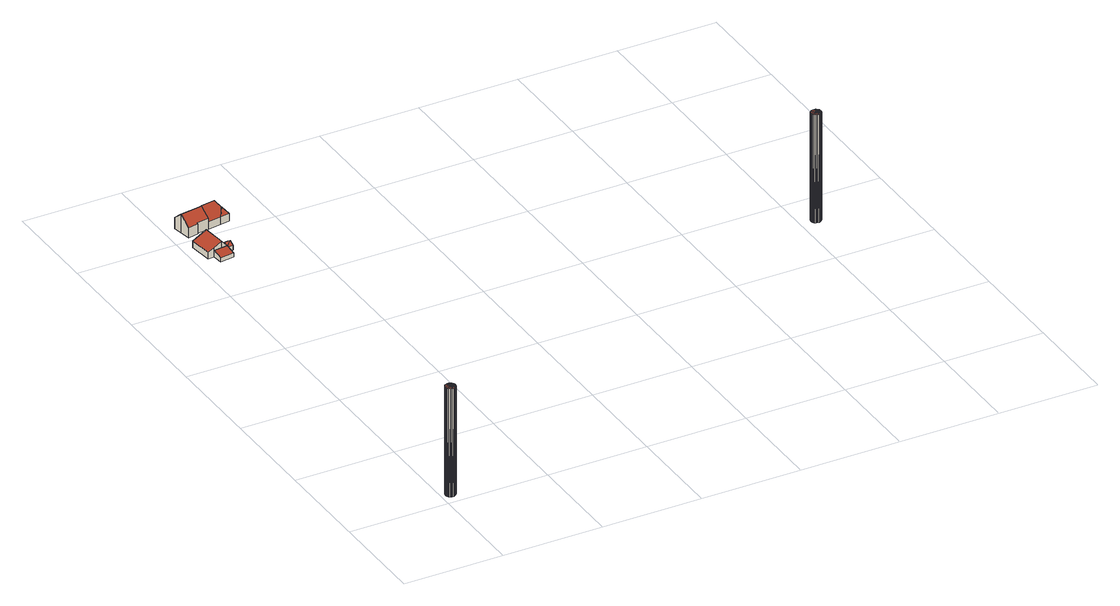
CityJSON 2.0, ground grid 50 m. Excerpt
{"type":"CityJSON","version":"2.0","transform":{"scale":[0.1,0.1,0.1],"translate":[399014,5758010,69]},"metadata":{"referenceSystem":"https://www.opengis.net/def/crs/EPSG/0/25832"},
"CityObjects":{
"building1":{"type":"Building","attributes":{"Geometrietyp2DReferenz":"1000","Gemeindeschluessel":"05515000","function":"51002_1251","roofType":"9999","measuredHeight":56.02},"geometry":[{"type":"Solid","lod":"2","boundaries":[[[[0,1,2]],[[1,3,2]],[[4,5,0]],[[5,1,0]],[[6,7,4]],[[7,5,4]],[[8,9,6]],[[9,7,6]],[[10,11,8]],[[11,9,8]],[[12,13,10]],[[13,11,10]],[[14,15,12]],[[15,13,12]],[[16,17,14]],[[17,15,14]],[[18,19,16]],[[19,17,16]],[[20,21,18]],[[21,19,18]],[[22,23,20]],[[23,21,20]],[[24,25,22]],[[25,23,22]],[[26,27,24]],[[27,25,24]],[[28,29,26]],[[29,27,26]],[[30,31,28]],[[31,29,28]],[[32,33,30]],[[33,31,30]],[[34,35,32]],[[35,33,32]],[[36,37,34]],[[37,35,34]],[[38,39,36]],[[39,37,36]],[[2,3,38]],[[3,39,38]],[[3,1,39]],[[1,5,39]],[[5,7,39]],[[7,9,39]],[[9,11,39]],[[11,13,39]],[[13,15,39]],[[15,17,39]],[[17,19,39]],[[19,21,39]],[[21,23,39]],[[23,25,39]],[[25,27,39]],[[27,29,39]],[[29,31,39]],[[31,33,39]],[[33,35,39]],[[35,37,39]],[[0,2,4]],[[2,38,4]],[[38,36,4]],[[36,34,4]],[[34,32,4]],[[32,30,4]],[[30,28,4]],[[28,26,4]],[[26,24,4]],[[24,22,4]],[[22,20,4]],[[20,18,4]],[[18,16,4]],[[16,14,4]],[[14,12,4]],[[12,10,4]],[[10,8,4]],[[8,6,4]]]],"semantics":{"surfaces":[{"type":"WallSurface"},{"type":"GroundSurface"},{"type":"RoofSurface"}],"values":[[0,0,0,0,0,0,0,0,0,0,0,0,0,0,0,0,0,0,0,0,0,0,0,0,0,0,0,0,0,0,0,0,0,0,0,0,0,0,0,0,1,1,1,1,1,1,1,1,1,1,1,1,1,1,1,1,1,1,2,2,2,2,2,2,2,2,2,2,2,2,2,2,2,2,2,2]]}}]},
"building2":{"type":"Building","attributes":{"Gemeindeschluessel":"05515000","Geometrietyp2DReferenz":"3000","function":"31001_2700","roofType":"2100","measuredHeight":3.46},"geometry":[{"type":"Solid","lod":"2","boundaries":[[[[40,41,42,43]],[[44,45,41,40]],[[46,47,45,44]],[[43,42,47,46]],[[44,40,43,46]],[[41,45,47,42]]]],"semantics":{"surfaces":[{"type":"WallSurface"},{"type":"RoofSurface"},{"type":"GroundSurface"}],"values":[[0,0,0,0,1,2]]}}]},
"building3":{"type":"Building","attributes":{"Gemeindeschluessel":"05515000","Geometrietyp2DReferenz":"3000","function":"31001_2700","roofType":"3100","measuredHeight":6.64},"geometry":[{"type":"Solid","lod":"2","boundaries":[[[[48,49,42,50]],[[51,47,49,48]],[[52,53,47,51]],[[54,55,53,52]],[[56,57,55,54]],[[58,59,57,56]],[[60,61,59,58]],[[50,42,61,60]],[[54,52,51,48,56]],[[50,60,58,56,48]],[[49,47,53,55,57,59,61,42]]]],"semantics":{"surfaces":[{"type":"WallSurface"},{"type":"RoofSurface"},{"type":"GroundSurface"}],"values":[[0,0,0,0,0,0,0,0,1,1,2]]}}]},
"building4":{"type":"Building","attributes":{"Gemeindeschluessel":"05515000","Geometrietyp2DReferenz":"3000","function":"31001_2700","roofType":"3100","measuredHeight":3.95},"geometry":[{"type":"Solid","lod":"2","boundaries":[[[[62,63,61,64]],[[65,66,63,62]],[[67,42,66,65]],[[64,61,42,67]],[[62,68,65]],[[67,69,64]],[[69,68,62]],[[62,64,69]],[[67,65,68]],[[68,69,67]],[[63,66,42,61]]]],"semantics":{"surfaces":[{"type":"WallSurface"},{"type":"RoofSurface"},{"type":"GroundSurface"}],"values":[[0,0,0,0,0,0,1,1,1,1,2]]}}]},
"building5":{"type":"Building","attributes":{"Geometrietyp2DReferenz":"3000","Gemeindeschluessel":"05515000","function":"31001_1000"},"address":[{"country":"Germany","locality":"Münster","thoroughfareNumber":"26","thoroughfareName":"Woortstiege"}],"children":["building5-1","building5-2"]},
"building5-1":{"type":"BuildingPart","attributes":{"roofType":"3100","measuredHeight":9.82},"parents":["building5"],"geometry":[{"type":"Solid","lod":"2","boundaries":[[[[70,71,72,73]],[[74,75,71,70]],[[76,77,75,74]],[[78,79,80,77,76]],[[81,82,83,84,85]],[[73,72,82,81]],[[86,78,76,74,87]],[[70,73,81,85,88,87,74]],[[71,75,77,80,89,83,82,72]],[[79,78,86]],[[80,79,90,89]],[[79,86,87,90]],[[84,88,85]],[[90,84,83,89]],[[90,87,88,84]]]],"semantics":{"surfaces":[{"type":"WallSurface"},{"type":"RoofSurface"},{"type":"GroundSurface"},{"type":"ClosureSurface"}],"values":[[0,0,0,0,0,0,1,1,2,0,3,3,0,3,3]]}}]},
"building5-2":{"type":"BuildingPart","attributes":{"roofType":"5000","measuredHeight":10.1},"parents":["building5"],"geometry":[{"type":"Solid","lod":"2","boundaries":[[[[91,92,80,79]],[[93,94,92,91]],[[95,96,94,93]],[[97,98,96,95]],[[84,83,98,97]],[[99,100,88,84,97,101]],[[101,97,95,102]],[[95,93,102]],[[101,102,93,91,99]],[[99,91,79,86,100]],[[92,94,96,98,83,89,80]],[[89,90,79,80]],[[83,84,90,89]],[[86,87,88,100]],[[86,79,90,87]],[[90,84,88,87]]]],"semantics":{"surfaces":[{"type":"WallSurface"},{"type":"RoofSurface"},{"type":"GroundSurface"},{"type":"ClosureSurface"}],"values":[[0,0,0,0,0,1,1,1,1,1,2,3,3,0,3,3]]}}]},
"building6":{"type":"Building","attributes":{"Geometrietyp2DReferenz":"1000","Gemeindeschluessel":"05515000","function":"51002_1251","roofType":"9999","measuredHeight":55.94},"geometry":[{"type":"Solid","lod":"2","boundaries":[[[[103,104,105]],[[104,106,105]],[[107,108,103]],[[108,104,103]],[[109,110,107]],[[110,108,107]],[[111,112,109]],[[112,110,109]],[[113,114,111]],[[114,112,111]],[[115,116,113]],[[116,114,113]],[[117,118,115]],[[118,116,115]],[[119,120,117]],[[120,118,117]],[[121,122,119]],[[122,120,119]],[[123,124,121]],[[124,122,121]],[[125,126,123]],[[126,124,123]],[[127,128,125]],[[128,126,125]],[[129,130,127]],[[130,128,127]],[[131,132,129]],[[132,130,129]],[[133,134,131]],[[134,132,131]],[[135,136,133]],[[136,134,133]],[[137,138,135]],[[138,136,135]],[[139,140,137]],[[140,138,137]],[[141,142,139]],[[142,140,139]],[[105,106,141]],[[106,142,141]],[[106,104,142]],[[104,108,142]],[[108,110,142]],[[110,112,142]],[[112,114,142]],[[114,116,142]],[[116,118,142]],[[118,120,142]],[[120,122,142]],[[122,124,142]],[[124,126,142]],[[126,128,142]],[[128,130,142]],[[130,132,142]],[[132,134,142]],[[134,136,142]],[[136,138,142]],[[138,140,142]],[[103,105,107]],[[105,141,107]],[[141,139,107]],[[139,137,107]],[[137,135,107]],[[135,133,107]],[[133,131,107]],[[131,129,107]],[[129,127,107]],[[127,125,107]],[[125,123,107]],[[123,121,107]],[[121,119,107]],[[119,117,107]],[[117,115,107]],[[115,113,107]],[[113,111,107]],[[111,109,107]]]],"semantics":{"surfaces":[{"type":"WallSurface"},{"type":"GroundSurface"},{"type":"RoofSurface"}],"values":[[0,0,0,0,0,0,0,0,0,0,0,0,0,0,0,0,0,0,0,0,0,0,0,0,0,0,0,0,0,0,0,0,0,0,0,0,0,0,0,0,1,1,1,1,1,1,1,1,1,1,1,1,1,1,1,1,1,1,2,2,2,2,2,2,2,2,2,2,2,2,2,2,2,2,2,2]]}}]}
},
"vertices":[
[50,43,591],[50,43,31],[45,50,591],[45,50,31],[52,36,591],[52,36,31],[52,28,591],[52,28,31],[50,21,591],[50,21,31],[45,14,591],[45,14,31],[39,10,591],[39,10,31],[32,7,591],[32,7,31],[24,7,591],[24,7,31],[16,10,591],[16,10,31],[10,14,591],[10,14,31],[5,21,591],[5,21,31],[3,28,591],[3,28,31],[3,36,591],[3,36,31],[5,43,591],[5,43,31],[10,50,591],[10,50,31],[16,54,591],[16,54,31],[24,57,591],[24,57,31],[32,57,591],[32,57,31],[39,54,591],[39,54,31],
[171,2281,31],[171,2281,10],[166,2332,10],[166,2332,45],[100,2273,31],[100,2273,10],[95,2324,45],[95,2324,10],
[138,2329,76],[138,2329,10],[166,2332,44],[95,2324,58],[65,2322,44],[65,2322,10],[53,2441,44],[53,2441,10],[125,2449,76],[125,2449,10],[152,2452,44],[152,2452,10],[163,2374,42],[163,2374,10],
[193,2377,35],[193,2377,10],[163,2374,35],[197,2335,35],[197,2335,10],[166,2332,35],[195,2356,49],[164,2353,49],
[77,2524,58],[77,2524,7],[128,2532,7],[128,2532,59],[69,2576,105],[69,2576,7],[62,2624,63],[62,2624,7],[172,2640,63],[172,2640,45],[172,2640,7],[128,2537,63],[128,2537,7],[188,2546,7],[188,2546,45],[188,2546,63],[179,2599,99],[180,2593,105],[181,2587,99],[180,2593,7],[180,2593,45],
[289,2659,45],[289,2659,7],[304,2563,45],[304,2563,7],[256,2555,45],[256,2555,7],[256,2556,45],[256,2556,7],[249,2604,108],[180,2593,107],[274,2586,79],[275,2582,79],
[2604,1334,565],[2604,1334,6],[2599,1340,565],[2599,1340,6],[2606,1326,565],[2606,1326,6],[2606,1318,565],[2606,1318,6],[2604,1311,565],[2604,1311,6],[2599,1305,565],[2599,1305,6],[2593,1300,565],[2593,1300,6],[2586,1298,565],[2586,1298,6],[2578,1298,565],[2578,1298,6],[2570,1300,565],[2570,1300,6],[2564,1305,565],[2564,1305,6],[2559,1311,565],[2559,1311,6],[2557,1318,565],[2557,1318,6],[2557,1326,565],[2557,1326,6],[2559,1334,565],[2559,1334,6],[2564,1340,565],[2564,1340,6],[2570,1345,565],[2570,1345,6],[2578,1347,565],[2578,1347,6],[2586,1347,565],[2586,1347,6],[2593,1345,565],[2593,1345,6]
]}
